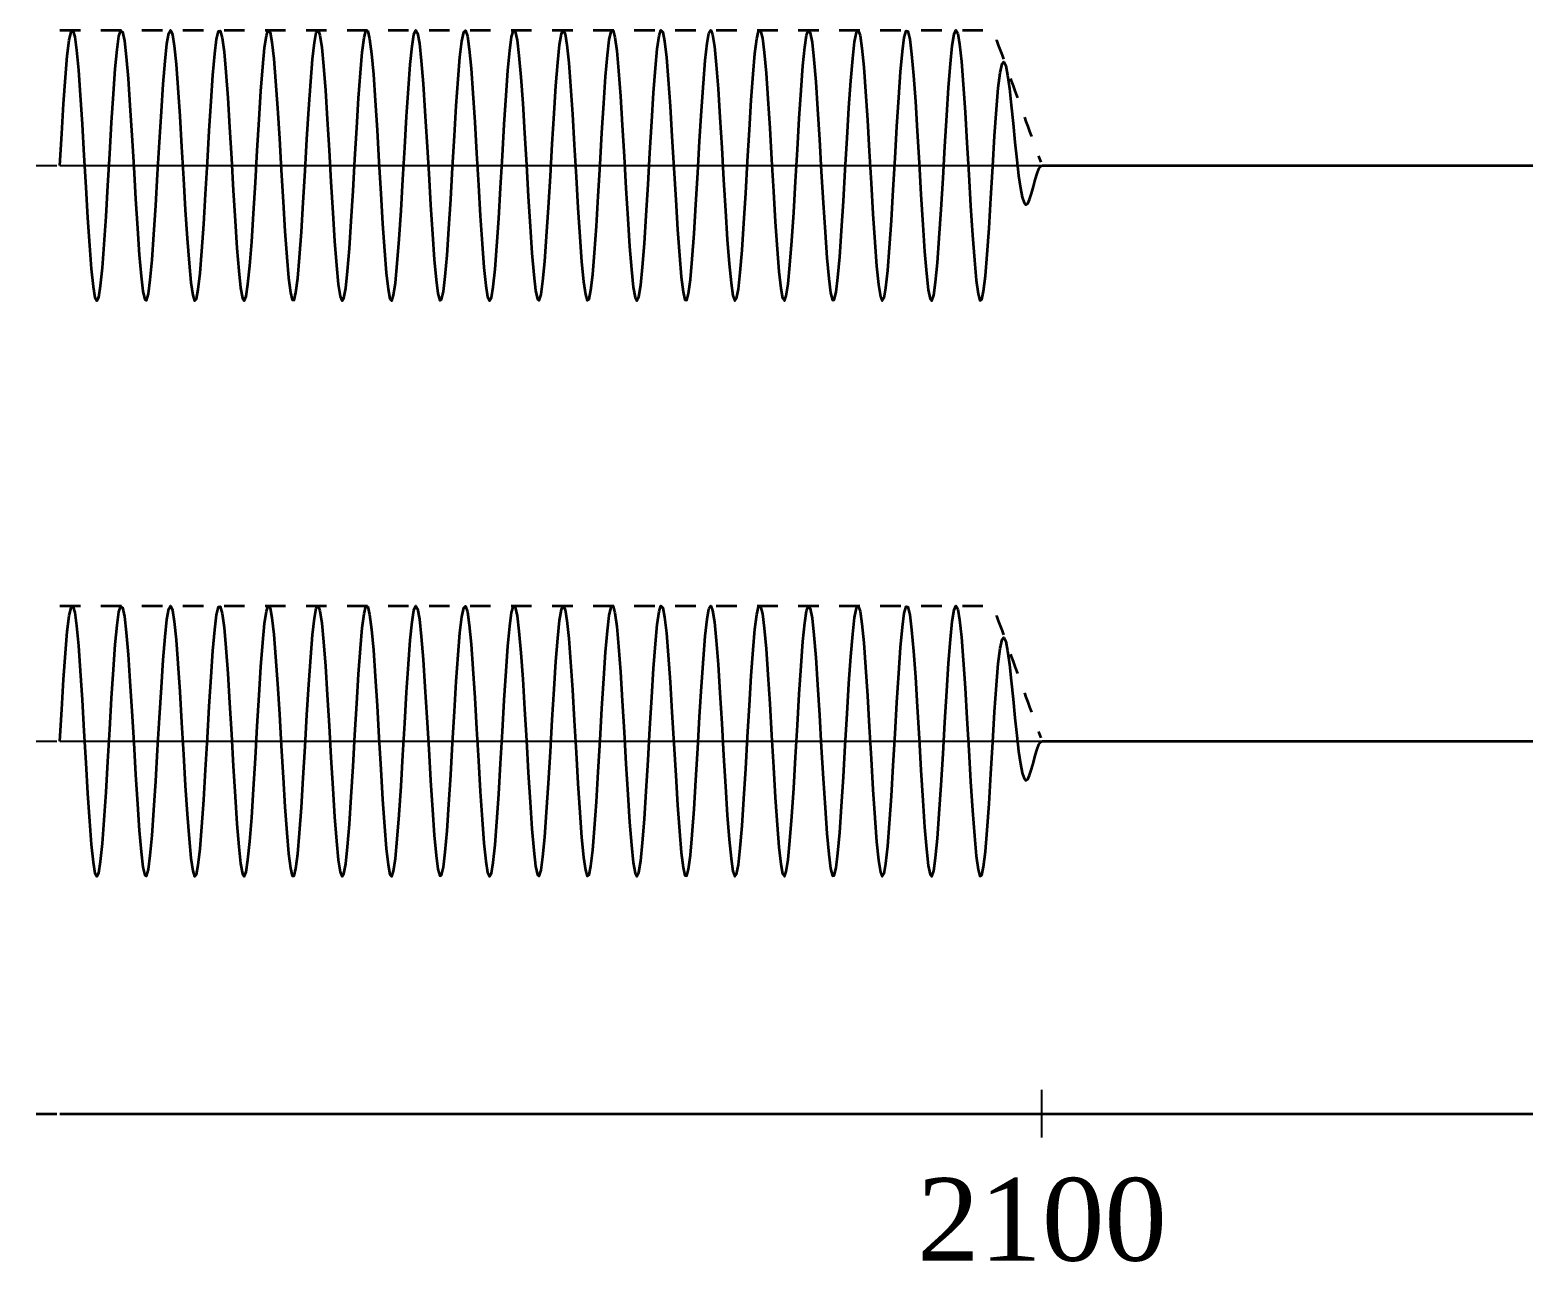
# Model space of a CAD drawing. Header units: metres. Extents: x -19 to 182, y -9 to 258.
# Drawn here: x 130.5 to 181.8, y 3.9 to 45.9 of the extents above; entities that cross this region are included whole.
import ezdxf
from ezdxf.enums import TextEntityAlignment as Align

# ---------------------------------------------------------------- set-up
doc = ezdxf.new("R2010")
doc.units = ezdxf.units.M
doc.linetypes.add('JIS_02_0.7', pattern=[1.4, 0.7, -0.7])
doc.layers.add('BASE', color=8, linetype='Continuous', lineweight=25)
doc.layers.add('WAVE', color=7, linetype='Continuous', lineweight=35)
doc.layers.add('TEXT', color=7, linetype='Continuous')
doc.styles.add('TNR', font='Times New Roman.ttf')

msp = doc.modelspace()

# ---------------------------------------------------------------- linework, layer by layer
at = {"layer": 'BASE', "linetype": 'JIS_02_0.7', "lineweight": 25, "flags": 128}
for points in [[(118.146, 41.318), (131.553, 41.318)], [(118.146, 21.67), (131.553, 21.67)]]:
    msp.add_lwpolyline(points, dxfattribs=at)
at = {"layer": 'BASE', "lineweight": 25, "flags": 128}
for points in [[(131.553, 41.318), (181.828, 41.318)], [(131.553, 21.67), (181.828, 21.67)], [(165.07, 8.148), (165.07, 9.766)]]:
    msp.add_lwpolyline(points, dxfattribs=at)
at = {"layer": 'BASE', "linetype": 'JIS_02_0.7', "lineweight": 35, "flags": 128}
msp.add_lwpolyline([(118.146, 8.957), (131.553, 8.957)], dxfattribs=at)
at = {"layer": 'BASE', "lineweight": 35, "flags": 128}
msp.add_lwpolyline([(131.553, 8.957), (181.828, 8.957)], dxfattribs=at)
at = {"layer": 'WAVE', "linetype": 'JIS_02_0.7', "lineweight": 35, "flags": 128}
for points in [[(131.553, 45.941), (131.616, 45.941), (131.679, 45.941), (131.742, 45.941), (131.805, 45.941), (131.868, 45.941), (131.931, 45.941), (131.994, 45.941), (132.057, 45.941), (132.119, 45.941), (132.182, 45.941), (132.245, 45.941), (132.308, 45.941), (132.371, 45.941), (132.434, 45.941), (132.497, 45.941), (132.56, 45.941), (132.623, 45.941), (132.686, 45.941), (132.749, 45.941), (132.812, 45.941), (132.875, 45.941), (132.937, 45.941), (133, 45.941), (133.063, 45.941), (133.126, 45.941), (133.189, 45.941), (133.252, 45.941), (133.315, 45.941), (133.378, 45.941), (133.441, 45.941), (133.504, 45.941), (133.567, 45.941), (133.63, 45.941), (133.693, 45.941), (133.755, 45.941), (133.818, 45.941), (133.881, 45.941), (133.944, 45.941), (134.007, 45.941), (134.07, 45.941), (134.133, 45.941), (134.196, 45.941), (134.259, 45.941), (134.322, 45.941), (134.385, 45.941), (134.448, 45.941), (134.511, 45.941), (134.573, 45.941), (134.636, 45.941), (134.699, 45.941), (134.762, 45.941), (134.825, 45.941), (134.888, 45.941), (134.951, 45.941), (135.014, 45.941), (135.077, 45.941), (135.14, 45.941), (135.203, 45.941), (135.266, 45.941), (135.329, 45.941), (135.391, 45.941), (135.454, 45.941), (135.517, 45.941), (135.58, 45.941), (135.643, 45.941), (135.706, 45.941), (135.769, 45.941), (135.832, 45.941), (135.895, 45.941), (135.958, 45.941), (136.021, 45.941), (136.084, 45.941), (136.146, 45.941), (136.209, 45.941), (136.272, 45.941), (136.335, 45.941), (136.398, 45.941), (136.461, 45.941), (136.524, 45.941), (136.587, 45.941), (136.65, 45.941), (136.713, 45.941), (136.776, 45.941), (136.839, 45.941), (136.902, 45.941), (136.964, 45.941), (137.027, 45.941), (137.09, 45.941), (137.153, 45.941), (137.216, 45.941), (137.279, 45.941), (137.342, 45.941), (137.405, 45.941), (137.468, 45.941), (137.531, 45.941), (137.594, 45.941), (137.657, 45.941), (137.72, 45.941), (137.782, 45.941), (137.845, 45.941), (137.908, 45.941), (137.971, 45.941), (138.034, 45.941), (138.097, 45.941), (138.16, 45.941), (138.223, 45.941), (138.286, 45.941), (138.349, 45.941), (138.412, 45.941), (138.475, 45.941), (138.538, 45.941), (138.6, 45.941), (138.663, 45.941), (138.726, 45.941), (138.789, 45.941), (138.852, 45.941), (138.915, 45.941), (138.978, 45.941), (139.041, 45.941), (139.104, 45.941), (139.167, 45.941), (139.23, 45.941), (139.293, 45.941), (139.356, 45.941), (139.418, 45.941), (139.481, 45.941), (139.544, 45.941), (139.607, 45.941), (139.67, 45.941), (139.733, 45.941), (139.796, 45.941), (139.859, 45.941), (139.922, 45.941), (139.985, 45.941), (140.048, 45.941), (140.111, 45.941), (140.174, 45.941), (140.236, 45.941), (140.299, 45.941), (140.362, 45.941), (140.425, 45.941), (140.488, 45.941), (140.551, 45.941), (140.614, 45.941), (140.677, 45.941), (140.74, 45.941), (140.803, 45.941), (140.866, 45.941), (140.929, 45.941), (140.992, 45.941), (141.054, 45.941), (141.117, 45.941), (141.18, 45.941), (141.243, 45.941), (141.306, 45.941), (141.369, 45.941), (141.432, 45.941), (141.495, 45.941), (141.558, 45.941), (141.621, 45.941), (141.684, 45.941), (141.747, 45.941), (141.81, 45.941), (141.872, 45.941), (141.935, 45.941), (141.998, 45.941), (142.061, 45.941), (142.124, 45.941), (142.187, 45.941), (142.25, 45.941), (142.313, 45.941), (142.376, 45.941), (142.439, 45.941), (142.502, 45.941), (142.565, 45.941), (142.628, 45.941), (142.69, 45.941), (142.753, 45.941), (142.816, 45.941), (142.879, 45.941), (142.942, 45.941), (143.005, 45.941), (143.068, 45.941), (143.131, 45.941), (143.194, 45.941), (143.257, 45.941), (143.32, 45.941), (143.383, 45.941), (143.446, 45.941), (143.508, 45.941), (143.571, 45.941), (143.634, 45.941), (143.697, 45.941), (143.76, 45.941), (143.823, 45.941), (143.886, 45.941), (143.949, 45.941), (144.012, 45.941), (144.075, 45.941), (144.138, 45.941), (144.201, 45.941), (144.264, 45.941), (144.326, 45.941), (144.389, 45.941), (144.452, 45.941), (144.515, 45.941), (144.578, 45.941), (144.641, 45.941), (144.704, 45.941), (144.767, 45.941), (144.83, 45.941), (144.893, 45.941), (144.956, 45.941), (145.019, 45.941), (145.081, 45.941), (145.144, 45.941), (145.207, 45.941), (145.27, 45.941), (145.333, 45.941), (145.396, 45.941), (145.459, 45.941), (145.522, 45.941), (145.585, 45.941), (145.648, 45.941), (145.711, 45.941), (145.774, 45.941), (145.837, 45.941), (145.899, 45.941), (145.962, 45.941), (146.025, 45.941), (146.088, 45.941), (146.151, 45.941), (146.214, 45.941), (146.277, 45.941), (146.34, 45.941), (146.403, 45.941), (146.466, 45.941), (146.529, 45.941), (146.592, 45.941), (146.655, 45.941), (146.717, 45.941), (146.78, 45.941), (146.843, 45.941), (146.906, 45.941), (146.969, 45.941), (147.032, 45.941), (147.095, 45.941), (147.158, 45.941), (147.221, 45.941), (147.284, 45.941), (147.347, 45.941), (147.41, 45.941), (147.473, 45.941), (147.535, 45.941), (147.598, 45.941), (147.661, 45.941), (147.724, 45.941), (147.787, 45.941), (147.85, 45.941), (147.913, 45.941), (147.976, 45.941), (148.039, 45.941), (148.102, 45.941), (148.165, 45.941), (148.228, 45.941), (148.291, 45.941), (148.353, 45.941), (148.416, 45.941), (148.479, 45.941), (148.542, 45.941), (148.605, 45.941), (148.668, 45.941), (148.731, 45.941), (148.794, 45.941), (148.857, 45.941), (148.92, 45.941), (148.983, 45.941), (149.046, 45.941), (149.109, 45.941), (149.171, 45.941), (149.234, 45.941), (149.297, 45.941), (149.36, 45.941), (149.423, 45.941), (149.486, 45.941), (149.549, 45.941), (149.612, 45.941), (149.675, 45.941), (149.738, 45.941), (149.801, 45.941), (149.864, 45.941), (149.927, 45.941), (149.989, 45.941), (150.052, 45.941), (150.115, 45.941), (150.178, 45.941), (150.241, 45.941), (150.304, 45.941), (150.367, 45.941), (150.43, 45.941), (150.493, 45.941), (150.556, 45.941), (150.619, 45.941), (150.682, 45.941), (150.745, 45.941), (150.807, 45.941), (150.87, 45.941), (150.933, 45.941), (150.996, 45.941), (151.059, 45.941), (151.122, 45.941), (151.185, 45.941), (151.248, 45.941), (151.311, 45.941), (151.374, 45.941), (151.437, 45.941), (151.5, 45.941), (151.563, 45.941), (151.625, 45.941), (151.688, 45.941), (151.751, 45.941), (151.814, 45.941), (151.877, 45.941), (151.94, 45.941), (152.003, 45.941), (152.066, 45.941), (152.129, 45.941), (152.192, 45.941), (152.255, 45.941), (152.318, 45.941), (152.381, 45.941), (152.443, 45.941), (152.506, 45.941), (152.569, 45.941), (152.632, 45.941), (152.695, 45.941), (152.758, 45.941), (152.821, 45.941), (152.884, 45.941), (152.947, 45.941), (153.01, 45.941), (153.073, 45.941), (153.136, 45.941), (153.199, 45.941), (153.261, 45.941), (153.324, 45.941), (153.387, 45.941), (153.45, 45.941), (153.513, 45.941), (153.576, 45.941), (153.639, 45.941), (153.702, 45.941), (153.765, 45.941), (153.828, 45.941), (153.891, 45.941), (153.954, 45.941), (154.016, 45.941), (154.079, 45.941), (154.142, 45.941), (154.205, 45.941), (154.268, 45.941), (154.331, 45.941), (154.394, 45.941), (154.457, 45.941), (154.52, 45.941), (154.583, 45.941), (154.646, 45.941), (154.709, 45.941), (154.772, 45.941), (154.834, 45.941), (154.897, 45.941), (154.96, 45.941), (155.023, 45.941), (155.086, 45.941), (155.149, 45.941), (155.212, 45.941), (155.275, 45.941), (155.338, 45.941), (155.401, 45.941), (155.464, 45.941), (155.527, 45.941), (155.59, 45.941), (155.652, 45.941), (155.715, 45.941), (155.778, 45.941), (155.841, 45.941), (155.904, 45.941), (155.967, 45.941), (156.03, 45.941), (156.093, 45.941), (156.156, 45.941), (156.219, 45.941), (156.282, 45.941), (156.345, 45.941), (156.408, 45.941), (156.47, 45.941), (156.533, 45.941), (156.596, 45.941), (156.659, 45.941), (156.722, 45.941), (156.785, 45.941), (156.848, 45.941), (156.911, 45.941), (156.974, 45.941), (157.037, 45.941), (157.1, 45.941), (157.163, 45.941), (157.226, 45.941), (157.288, 45.941), (157.351, 45.941), (157.414, 45.941), (157.477, 45.941), (157.54, 45.941), (157.603, 45.941), (157.666, 45.941), (157.729, 45.941), (157.792, 45.941), (157.855, 45.941), (157.918, 45.941), (157.981, 45.941), (158.044, 45.941), (158.106, 45.941), (158.169, 45.941), (158.232, 45.941), (158.295, 45.941), (158.358, 45.941), (158.421, 45.941), (158.484, 45.941), (158.547, 45.941), (158.61, 45.941), (158.673, 45.941), (158.736, 45.941), (158.799, 45.941), (158.862, 45.941), (158.924, 45.941), (158.987, 45.941), (159.05, 45.941), (159.113, 45.941), (159.176, 45.941), (159.239, 45.941), (159.302, 45.941), (159.365, 45.941), (159.428, 45.941), (159.491, 45.941), (159.554, 45.941), (159.617, 45.941), (159.68, 45.941), (159.742, 45.941), (159.805, 45.941), (159.868, 45.941), (159.931, 45.941), (159.994, 45.941), (160.057, 45.941), (160.12, 45.941), (160.183, 45.941), (160.246, 45.941), (160.309, 45.941), (160.372, 45.941), (160.435, 45.941), (160.498, 45.941), (160.56, 45.941), (160.623, 45.941), (160.686, 45.941), (160.749, 45.941), (160.812, 45.941), (160.875, 45.941), (160.938, 45.941), (161.001, 45.941), (161.064, 45.941), (161.127, 45.941), (161.19, 45.941), (161.253, 45.941), (161.316, 45.941), (161.378, 45.941), (161.441, 45.941), (161.504, 45.941), (161.567, 45.941), (161.63, 45.941), (161.693, 45.941), (161.756, 45.941), (161.819, 45.941), (161.882, 45.941), (161.945, 45.941), (162.008, 45.941), (162.071, 45.941), (162.133, 45.941), (162.196, 45.941), (162.259, 45.941), (162.322, 45.941), (162.385, 45.941), (162.448, 45.941), (162.511, 45.941), (162.574, 45.941), (162.637, 45.941), (162.7, 45.941), (162.763, 45.941), (162.826, 45.941), (162.889, 45.941), (162.951, 45.941), (163.014, 45.941), (163.077, 45.941), (163.14, 45.941), (163.203, 45.941), (163.266, 45.941), (163.329, 45.941), (163.392, 45.941), (163.455, 45.773), (163.518, 45.599), (163.581, 45.426), (163.644, 45.252), (163.707, 45.079), (163.769, 44.905), (163.832, 44.731), (163.895, 44.558), (163.958, 44.384), (164.021, 44.211), (164.084, 44.037), (164.147, 43.864), (164.21, 43.69), (164.273, 43.516), (164.336, 43.343), (164.399, 43.169), (164.462, 42.996), (164.525, 42.822), (164.587, 42.649), (164.65, 42.475), (164.713, 42.301), (164.776, 42.128), (164.839, 41.954), (164.902, 41.781), (164.965, 41.607), (165.028, 41.433)], [(131.553, 26.293), (131.616, 26.293), (131.679, 26.293), (131.742, 26.293), (131.805, 26.293), (131.868, 26.293), (131.931, 26.293), (131.994, 26.293), (132.057, 26.293), (132.119, 26.293), (132.182, 26.293), (132.245, 26.293), (132.308, 26.293), (132.371, 26.293), (132.434, 26.293), (132.497, 26.293), (132.56, 26.293), (132.623, 26.293), (132.686, 26.293), (132.749, 26.293), (132.812, 26.293), (132.875, 26.293), (132.937, 26.293), (133, 26.293), (133.063, 26.293), (133.126, 26.293), (133.189, 26.293), (133.252, 26.293), (133.315, 26.293), (133.378, 26.293), (133.441, 26.293), (133.504, 26.293), (133.567, 26.293), (133.63, 26.293), (133.693, 26.293), (133.755, 26.293), (133.818, 26.293), (133.881, 26.293), (133.944, 26.293), (134.007, 26.293), (134.07, 26.293), (134.133, 26.293), (134.196, 26.293), (134.259, 26.293), (134.322, 26.293), (134.385, 26.293), (134.448, 26.293), (134.511, 26.293), (134.573, 26.293), (134.636, 26.293), (134.699, 26.293), (134.762, 26.293), (134.825, 26.293), (134.888, 26.293), (134.951, 26.293), (135.014, 26.293), (135.077, 26.293), (135.14, 26.293), (135.203, 26.293), (135.266, 26.293), (135.329, 26.293), (135.391, 26.293), (135.454, 26.293), (135.517, 26.293), (135.58, 26.293), (135.643, 26.293), (135.706, 26.293), (135.769, 26.293), (135.832, 26.293), (135.895, 26.293), (135.958, 26.293), (136.021, 26.293), (136.084, 26.293), (136.146, 26.293), (136.209, 26.293), (136.272, 26.293), (136.335, 26.293), (136.398, 26.293), (136.461, 26.293), (136.524, 26.293), (136.587, 26.293), (136.65, 26.293), (136.713, 26.293), (136.776, 26.293), (136.839, 26.293), (136.902, 26.293), (136.964, 26.293), (137.027, 26.293), (137.09, 26.293), (137.153, 26.293), (137.216, 26.293), (137.279, 26.293), (137.342, 26.293), (137.405, 26.293), (137.468, 26.293), (137.531, 26.293), (137.594, 26.293), (137.657, 26.293), (137.72, 26.293), (137.782, 26.293), (137.845, 26.293), (137.908, 26.293), (137.971, 26.293), (138.034, 26.293), (138.097, 26.293), (138.16, 26.293), (138.223, 26.293), (138.286, 26.293), (138.349, 26.293), (138.412, 26.293), (138.475, 26.293), (138.538, 26.293), (138.6, 26.293), (138.663, 26.293), (138.726, 26.293), (138.789, 26.293), (138.852, 26.293), (138.915, 26.293), (138.978, 26.293), (139.041, 26.293), (139.104, 26.293), (139.167, 26.293), (139.23, 26.293), (139.293, 26.293), (139.356, 26.293), (139.418, 26.293), (139.481, 26.293), (139.544, 26.293), (139.607, 26.293), (139.67, 26.293), (139.733, 26.293), (139.796, 26.293), (139.859, 26.293), (139.922, 26.293), (139.985, 26.293), (140.048, 26.293), (140.111, 26.293), (140.174, 26.293), (140.236, 26.293), (140.299, 26.293), (140.362, 26.293), (140.425, 26.293), (140.488, 26.293), (140.551, 26.293), (140.614, 26.293), (140.677, 26.293), (140.74, 26.293), (140.803, 26.293), (140.866, 26.293), (140.929, 26.293), (140.992, 26.293), (141.054, 26.293), (141.117, 26.293), (141.18, 26.293), (141.243, 26.293), (141.306, 26.293), (141.369, 26.293), (141.432, 26.293), (141.495, 26.293), (141.558, 26.293), (141.621, 26.293), (141.684, 26.293), (141.747, 26.293), (141.81, 26.293), (141.872, 26.293), (141.935, 26.293), (141.998, 26.293), (142.061, 26.293), (142.124, 26.293), (142.187, 26.293), (142.25, 26.293), (142.313, 26.293), (142.376, 26.293), (142.439, 26.293), (142.502, 26.293), (142.565, 26.293), (142.628, 26.293), (142.69, 26.293), (142.753, 26.293), (142.816, 26.293), (142.879, 26.293), (142.942, 26.293), (143.005, 26.293), (143.068, 26.293), (143.131, 26.293), (143.194, 26.293), (143.257, 26.293), (143.32, 26.293), (143.383, 26.293), (143.446, 26.293), (143.508, 26.293), (143.571, 26.293), (143.634, 26.293), (143.697, 26.293), (143.76, 26.293), (143.823, 26.293), (143.886, 26.293), (143.949, 26.293), (144.012, 26.293), (144.075, 26.293), (144.138, 26.293), (144.201, 26.293), (144.264, 26.293), (144.326, 26.293), (144.389, 26.293), (144.452, 26.293), (144.515, 26.293), (144.578, 26.293), (144.641, 26.293), (144.704, 26.293), (144.767, 26.293), (144.83, 26.293), (144.893, 26.293), (144.956, 26.293), (145.019, 26.293), (145.081, 26.293), (145.144, 26.293), (145.207, 26.293), (145.27, 26.293), (145.333, 26.293), (145.396, 26.293), (145.459, 26.293), (145.522, 26.293), (145.585, 26.293), (145.648, 26.293), (145.711, 26.293), (145.774, 26.293), (145.837, 26.293), (145.899, 26.293), (145.962, 26.293), (146.025, 26.293), (146.088, 26.293), (146.151, 26.293), (146.214, 26.293), (146.277, 26.293), (146.34, 26.293), (146.403, 26.293), (146.466, 26.293), (146.529, 26.293), (146.592, 26.293), (146.655, 26.293), (146.717, 26.293), (146.78, 26.293), (146.843, 26.293), (146.906, 26.293), (146.969, 26.293), (147.032, 26.293), (147.095, 26.293), (147.158, 26.293), (147.221, 26.293), (147.284, 26.293), (147.347, 26.293), (147.41, 26.293), (147.473, 26.293), (147.535, 26.293), (147.598, 26.293), (147.661, 26.293), (147.724, 26.293), (147.787, 26.293), (147.85, 26.293), (147.913, 26.293), (147.976, 26.293), (148.039, 26.293), (148.102, 26.293), (148.165, 26.293), (148.228, 26.293), (148.291, 26.293), (148.353, 26.293), (148.416, 26.293), (148.479, 26.293), (148.542, 26.293), (148.605, 26.293), (148.668, 26.293), (148.731, 26.293), (148.794, 26.293), (148.857, 26.293), (148.92, 26.293), (148.983, 26.293), (149.046, 26.293), (149.109, 26.293), (149.171, 26.293), (149.234, 26.293), (149.297, 26.293), (149.36, 26.293), (149.423, 26.293), (149.486, 26.293), (149.549, 26.293), (149.612, 26.293), (149.675, 26.293), (149.738, 26.293), (149.801, 26.293), (149.864, 26.293), (149.927, 26.293), (149.989, 26.293), (150.052, 26.293), (150.115, 26.293), (150.178, 26.293), (150.241, 26.293), (150.304, 26.293), (150.367, 26.293), (150.43, 26.293), (150.493, 26.293), (150.556, 26.293), (150.619, 26.293), (150.682, 26.293), (150.745, 26.293), (150.807, 26.293), (150.87, 26.293), (150.933, 26.293), (150.996, 26.293), (151.059, 26.293), (151.122, 26.293), (151.185, 26.293), (151.248, 26.293), (151.311, 26.293), (151.374, 26.293), (151.437, 26.293), (151.5, 26.293), (151.563, 26.293), (151.625, 26.293), (151.688, 26.293), (151.751, 26.293), (151.814, 26.293), (151.877, 26.293), (151.94, 26.293), (152.003, 26.293), (152.066, 26.293), (152.129, 26.293), (152.192, 26.293), (152.255, 26.293), (152.318, 26.293), (152.381, 26.293), (152.443, 26.293), (152.506, 26.293), (152.569, 26.293), (152.632, 26.293), (152.695, 26.293), (152.758, 26.293), (152.821, 26.293), (152.884, 26.293), (152.947, 26.293), (153.01, 26.293), (153.073, 26.293), (153.136, 26.293), (153.199, 26.293), (153.261, 26.293), (153.324, 26.293), (153.387, 26.293), (153.45, 26.293), (153.513, 26.293), (153.576, 26.293), (153.639, 26.293), (153.702, 26.293), (153.765, 26.293), (153.828, 26.293), (153.891, 26.293), (153.954, 26.293), (154.016, 26.293), (154.079, 26.293), (154.142, 26.293), (154.205, 26.293), (154.268, 26.293), (154.331, 26.293), (154.394, 26.293), (154.457, 26.293), (154.52, 26.293), (154.583, 26.293), (154.646, 26.293), (154.709, 26.293), (154.772, 26.293), (154.834, 26.293), (154.897, 26.293), (154.96, 26.293), (155.023, 26.293), (155.086, 26.293), (155.149, 26.293), (155.212, 26.293), (155.275, 26.293), (155.338, 26.293), (155.401, 26.293), (155.464, 26.293), (155.527, 26.293), (155.59, 26.293), (155.652, 26.293), (155.715, 26.293), (155.778, 26.293), (155.841, 26.293), (155.904, 26.293), (155.967, 26.293), (156.03, 26.293), (156.093, 26.293), (156.156, 26.293), (156.219, 26.293), (156.282, 26.293), (156.345, 26.293), (156.408, 26.293), (156.47, 26.293), (156.533, 26.293), (156.596, 26.293), (156.659, 26.293), (156.722, 26.293), (156.785, 26.293), (156.848, 26.293), (156.911, 26.293), (156.974, 26.293), (157.037, 26.293), (157.1, 26.293), (157.163, 26.293), (157.226, 26.293), (157.288, 26.293), (157.351, 26.293), (157.414, 26.293), (157.477, 26.293), (157.54, 26.293), (157.603, 26.293), (157.666, 26.293), (157.729, 26.293), (157.792, 26.293), (157.855, 26.293), (157.918, 26.293), (157.981, 26.293), (158.044, 26.293), (158.106, 26.293), (158.169, 26.293), (158.232, 26.293), (158.295, 26.293), (158.358, 26.293), (158.421, 26.293), (158.484, 26.293), (158.547, 26.293), (158.61, 26.293), (158.673, 26.293), (158.736, 26.293), (158.799, 26.293), (158.862, 26.293), (158.924, 26.293), (158.987, 26.293), (159.05, 26.293), (159.113, 26.293), (159.176, 26.293), (159.239, 26.293), (159.302, 26.293), (159.365, 26.293), (159.428, 26.293), (159.491, 26.293), (159.554, 26.293), (159.617, 26.293), (159.68, 26.293), (159.742, 26.293), (159.805, 26.293), (159.868, 26.293), (159.931, 26.293), (159.994, 26.293), (160.057, 26.293), (160.12, 26.293), (160.183, 26.293), (160.246, 26.293), (160.309, 26.293), (160.372, 26.293), (160.435, 26.293), (160.498, 26.293), (160.56, 26.293), (160.623, 26.293), (160.686, 26.293), (160.749, 26.293), (160.812, 26.293), (160.875, 26.293), (160.938, 26.293), (161.001, 26.293), (161.064, 26.293), (161.127, 26.293), (161.19, 26.293), (161.253, 26.293), (161.316, 26.293), (161.378, 26.293), (161.441, 26.293), (161.504, 26.293), (161.567, 26.293), (161.63, 26.293), (161.693, 26.293), (161.756, 26.293), (161.819, 26.293), (161.882, 26.293), (161.945, 26.293), (162.008, 26.293), (162.071, 26.293), (162.133, 26.293), (162.196, 26.293), (162.259, 26.293), (162.322, 26.293), (162.385, 26.293), (162.448, 26.293), (162.511, 26.293), (162.574, 26.293), (162.637, 26.293), (162.7, 26.293), (162.763, 26.293), (162.826, 26.293), (162.889, 26.293), (162.951, 26.293), (163.014, 26.293), (163.077, 26.293), (163.14, 26.293), (163.203, 26.293), (163.266, 26.293), (163.329, 26.293), (163.392, 26.293), (163.455, 26.125), (163.518, 25.952), (163.581, 25.778), (163.644, 25.605), (163.707, 25.431), (163.769, 25.257), (163.832, 25.084), (163.895, 24.91), (163.958, 24.737), (164.021, 24.563), (164.084, 24.39), (164.147, 24.216), (164.21, 24.042), (164.273, 23.869), (164.336, 23.695), (164.399, 23.522), (164.462, 23.348), (164.525, 23.175), (164.587, 23.001), (164.65, 22.827), (164.713, 22.654), (164.776, 22.48), (164.839, 22.307), (164.902, 22.133), (164.965, 21.959), (165.028, 21.786)]]:
    msp.add_lwpolyline(points, dxfattribs=at)
at = {"layer": 'WAVE', "lineweight": 35, "flags": 128}
for points in [[(131.553, 41.318), (131.616, 42.398), (131.679, 43.419), (131.742, 44.323), (131.805, 45.061), (131.868, 45.591), (131.931, 45.885), (131.994, 45.926), (132.057, 45.711), (132.119, 45.253), (132.182, 44.577), (132.245, 43.72), (132.308, 42.731), (132.371, 41.663), (132.434, 40.576), (132.497, 39.53), (132.56, 38.583), (132.623, 37.787), (132.686, 37.188), (132.749, 36.817), (132.812, 36.695), (132.875, 36.829), (132.937, 37.212), (133, 37.823), (133.063, 38.627), (133.126, 39.58), (133.189, 40.63), (133.252, 41.717), (133.315, 42.783), (133.378, 43.767), (133.441, 44.615), (133.504, 45.281), (133.567, 45.728), (133.63, 45.93), (133.693, 45.876), (133.755, 45.57), (133.818, 45.029), (133.881, 44.282), (133.944, 43.37), (134.007, 42.345), (134.07, 41.263), (134.133, 40.184), (134.196, 39.168), (134.259, 38.271), (134.322, 37.543), (134.385, 37.024), (134.448, 36.742), (134.511, 36.715), (134.573, 36.942), (134.636, 37.411), (134.699, 38.097), (134.762, 38.962), (134.825, 39.957), (134.888, 41.027), (134.951, 42.114), (135.014, 43.156), (135.077, 44.096), (135.14, 44.883), (135.203, 45.472), (135.266, 45.831), (135.329, 45.94), (135.391, 45.793), (135.454, 45.398), (135.517, 44.777), (135.58, 43.964), (135.643, 43.005), (135.706, 41.952), (135.769, 40.864), (135.832, 39.801), (135.895, 38.823), (135.958, 37.982), (136.021, 37.326), (136.084, 36.892), (136.146, 36.702), (136.209, 36.769), (136.272, 37.087), (136.335, 37.64), (136.398, 38.396), (136.461, 39.314), (136.524, 40.344), (136.587, 41.427), (136.65, 42.504), (136.713, 43.516), (136.776, 44.405), (136.839, 45.124), (136.902, 45.632), (136.964, 45.901), (137.027, 45.916), (137.09, 45.676), (137.153, 45.195), (137.216, 44.499), (137.279, 43.627), (137.342, 42.627), (137.405, 41.554), (137.468, 40.468), (137.531, 39.43), (137.594, 38.496), (137.657, 37.718), (137.72, 37.14), (137.782, 36.793), (137.845, 36.697), (137.908, 36.857), (137.971, 37.264), (138.034, 37.895), (138.097, 38.716), (138.16, 39.682), (138.223, 40.738), (138.286, 41.826), (138.349, 42.886), (138.412, 43.859), (138.475, 44.691), (138.538, 45.336), (138.6, 45.759), (138.663, 45.936), (138.726, 45.857), (138.789, 45.526), (138.852, 44.963), (138.915, 44.197), (138.978, 43.272), (139.041, 42.239), (139.104, 41.154), (139.167, 40.079), (139.23, 39.072), (139.293, 38.19), (139.356, 37.481), (139.418, 36.984), (139.481, 36.728), (139.544, 36.726), (139.607, 36.978), (139.67, 37.471), (139.733, 38.177), (139.796, 39.056), (139.859, 40.061), (139.922, 41.136), (139.985, 42.221), (140.048, 43.255), (140.111, 44.183), (140.174, 44.951), (140.236, 45.519), (140.299, 45.853), (140.362, 45.937), (140.425, 45.764), (140.488, 45.345), (140.551, 44.703), (140.614, 43.874), (140.677, 42.903), (140.74, 41.844), (140.803, 40.756), (140.866, 39.699), (140.929, 38.731), (140.992, 37.907), (141.054, 37.272), (141.117, 36.861), (141.18, 36.697), (141.243, 36.789), (141.306, 37.132), (141.369, 37.707), (141.432, 38.481), (141.495, 39.413), (141.558, 40.45), (141.621, 41.536), (141.684, 42.609), (141.747, 43.611), (141.81, 44.486), (141.872, 45.185), (141.935, 45.67), (141.998, 45.914), (142.061, 45.903), (142.124, 45.638), (142.187, 45.134), (142.25, 44.419), (142.313, 43.532), (142.376, 42.522), (142.439, 41.445), (142.502, 40.361), (142.565, 39.331), (142.628, 38.41), (142.69, 37.651), (142.753, 37.094), (142.816, 36.772), (142.879, 36.701), (142.942, 36.887), (143.005, 37.317), (143.068, 37.969), (143.131, 38.807), (143.194, 39.784), (143.257, 40.846), (143.32, 41.934), (143.383, 42.988), (143.446, 43.949), (143.508, 44.765), (143.571, 45.389), (143.634, 45.788), (143.697, 45.94), (143.76, 45.835), (143.823, 45.48), (143.886, 44.895), (143.949, 44.111), (144.012, 43.173), (144.075, 42.131), (144.138, 41.045), (144.201, 39.974), (144.264, 38.977), (144.326, 38.11), (144.389, 37.421), (144.452, 36.948), (144.515, 36.716), (144.578, 36.74), (144.641, 37.017), (144.704, 37.532), (144.767, 38.257), (144.83, 39.152), (144.893, 40.167), (144.956, 41.245), (145.019, 42.327), (145.081, 43.354), (145.144, 44.268), (145.207, 45.018), (145.27, 45.563), (145.333, 45.873), (145.396, 45.931), (145.459, 45.733), (145.522, 45.291), (145.585, 44.628), (145.648, 43.782), (145.711, 42.8), (145.774, 41.735), (145.837, 40.648), (145.899, 39.597), (145.962, 38.642), (146.025, 37.835), (146.088, 37.221), (146.151, 36.834), (146.214, 36.695), (146.277, 36.812), (146.34, 37.179), (146.403, 37.776), (146.466, 38.568), (146.529, 39.513), (146.592, 40.558), (146.655, 41.645), (146.717, 42.713), (146.78, 43.705), (146.843, 44.564), (146.906, 45.244), (146.969, 45.705), (147.032, 45.924), (147.095, 45.888), (147.158, 45.598), (147.221, 45.072), (147.284, 44.337), (147.347, 43.435), (147.41, 42.416), (147.473, 41.336), (147.535, 40.255), (147.598, 39.233), (147.661, 38.326), (147.724, 37.585), (147.787, 37.051), (147.85, 36.753), (147.913, 36.708), (147.976, 36.919), (148.039, 37.373), (148.102, 38.046), (148.165, 38.9), (148.228, 39.887), (148.291, 40.955), (148.353, 42.042), (148.416, 43.089), (148.479, 44.038), (148.542, 44.836), (148.605, 45.44), (148.668, 45.815), (148.731, 45.941), (148.794, 45.811), (148.857, 45.431), (148.92, 44.825), (148.983, 44.023), (149.046, 43.072), (149.109, 42.024), (149.171, 40.936), (149.234, 39.87), (149.297, 38.884), (149.36, 38.033), (149.423, 37.364), (149.486, 36.913), (149.549, 36.707), (149.612, 36.756), (149.675, 37.058), (149.738, 37.596), (149.801, 38.34), (149.864, 39.249), (149.927, 40.273), (149.989, 41.354), (150.052, 42.434), (150.115, 43.451), (150.178, 44.351), (150.241, 45.082), (150.304, 45.605), (150.367, 45.891), (150.43, 45.923), (150.493, 45.7), (150.556, 45.234), (150.619, 44.551), (150.682, 43.689), (150.745, 42.696), (150.807, 41.627), (150.87, 40.54), (150.933, 39.496), (150.996, 38.554), (151.059, 37.764), (151.122, 37.171), (151.185, 36.808), (151.248, 36.695), (151.311, 36.838), (151.374, 37.229), (151.437, 37.847), (151.5, 38.657), (151.563, 39.614), (151.625, 40.666), (151.688, 41.753), (151.751, 42.817), (151.814, 43.798), (151.877, 44.641), (151.94, 45.3), (152.003, 45.739), (152.066, 45.932), (152.129, 45.87), (152.192, 45.556), (152.255, 45.007), (152.318, 44.254), (152.381, 43.338), (152.443, 42.31), (152.506, 41.227), (152.569, 40.149), (152.632, 39.136), (152.695, 38.244), (152.758, 37.522), (152.821, 37.01), (152.884, 36.737), (152.947, 36.718), (153.01, 36.954), (153.073, 37.431), (153.136, 38.124), (153.199, 38.993), (153.261, 39.992), (153.324, 41.063), (153.387, 42.149), (153.45, 43.189), (153.513, 44.125), (153.576, 44.906), (153.639, 45.488), (153.702, 45.839), (153.765, 45.939), (153.828, 45.784), (153.891, 45.381), (153.954, 44.752), (154.016, 43.934), (154.079, 42.971), (154.142, 41.916), (154.205, 40.828), (154.268, 39.767), (154.331, 38.792), (154.394, 37.957), (154.457, 37.308), (154.52, 36.881), (154.583, 36.7), (154.646, 36.775), (154.709, 37.102), (154.772, 37.662), (154.834, 38.424), (154.897, 39.347), (154.96, 40.379), (155.023, 41.463), (155.086, 42.539), (155.149, 43.547), (155.212, 44.432), (155.275, 45.144), (155.338, 45.645), (155.401, 45.905), (155.464, 45.912), (155.527, 45.664), (155.59, 45.175), (155.652, 44.472), (155.715, 43.595), (155.778, 42.592), (155.841, 41.518), (155.904, 40.433), (155.967, 39.397), (156.03, 38.467), (156.093, 37.695), (156.156, 37.124), (156.219, 36.786), (156.282, 36.698), (156.345, 36.866), (156.408, 37.281), (156.47, 37.92), (156.533, 38.747), (156.596, 39.716), (156.659, 40.774), (156.722, 41.862), (156.785, 42.92), (156.848, 43.889), (156.911, 44.716), (156.974, 45.354), (157.037, 45.769), (157.1, 45.938), (157.163, 45.85), (157.226, 45.511), (157.288, 44.94), (157.351, 44.169), (157.414, 43.239), (157.477, 42.203), (157.54, 41.118), (157.603, 40.044), (157.666, 39.04), (157.729, 38.163), (157.792, 37.461), (157.855, 36.972), (157.918, 36.724), (157.981, 36.73), (158.044, 36.991), (158.106, 37.491), (158.169, 38.203), (158.232, 39.088), (158.295, 40.096), (158.358, 41.172), (158.421, 42.256), (158.484, 43.288), (158.547, 44.211), (158.61, 44.974), (158.673, 45.534), (158.736, 45.86), (158.799, 45.935), (158.862, 45.754), (158.924, 45.327), (158.987, 44.679), (159.05, 43.843), (159.113, 42.869), (159.176, 41.808), (159.239, 40.72), (159.302, 39.665), (159.365, 38.701), (159.428, 37.883), (159.491, 37.255), (159.554, 36.852), (159.617, 36.696), (159.68, 36.797), (159.742, 37.148), (159.805, 37.729), (159.868, 38.51), (159.931, 39.446), (159.994, 40.486), (160.057, 41.572), (160.12, 42.644), (160.183, 43.642), (160.246, 44.512), (160.309, 45.205), (160.372, 45.682), (160.435, 45.918), (160.498, 45.898), (160.56, 45.625), (160.623, 45.114), (160.686, 44.392), (160.749, 43.5), (160.812, 42.486), (160.875, 41.409), (160.938, 40.326), (161.001, 39.298), (161.064, 38.382), (161.127, 37.629), (161.19, 37.08), (161.253, 36.765), (161.316, 36.703), (161.378, 36.897), (161.441, 37.336), (161.504, 37.995), (161.567, 38.838), (161.63, 39.819), (161.693, 40.882), (161.756, 41.97), (161.819, 43.022), (161.882, 43.979), (161.945, 44.789), (162.008, 45.406), (162.071, 45.797), (162.133, 45.94), (162.196, 45.827), (162.259, 45.464), (162.322, 44.871), (162.385, 44.082), (162.448, 43.139), (162.511, 42.096), (162.574, 41.009), (162.637, 39.939), (162.7, 38.946), (162.763, 38.084), (162.826, 37.402), (162.889, 36.936), (162.951, 36.713), (163.014, 36.745), (163.077, 37.03), (163.14, 37.553), (163.203, 38.285), (163.266, 39.184), (163.329, 40.202), (163.392, 41.281), (163.455, 42.325), (163.518, 43.234), (163.581, 43.964), (163.644, 44.485), (163.707, 44.783), (163.769, 44.857), (163.832, 44.722), (163.895, 44.405), (163.958, 43.941), (164.021, 43.373), (164.084, 42.749), (164.147, 42.115), (164.21, 41.513), (164.273, 40.982), (164.336, 40.549), (164.399, 40.234), (164.462, 40.045), (164.525, 39.979), (164.587, 40.024), (164.65, 40.161), (164.713, 40.361), (164.776, 40.596), (164.839, 40.833), (164.902, 41.045), (164.965, 41.207), (165.028, 41.3), (165.091, 41.318), (165.154, 41.318), (165.217, 41.318), (165.28, 41.318), (165.343, 41.318), (165.405, 41.318), (165.468, 41.318), (165.531, 41.318), (165.594, 41.318), (165.657, 41.318), (165.72, 41.318), (165.783, 41.318), (165.846, 41.318), (165.909, 41.318), (165.972, 41.318), (166.035, 41.318), (166.098, 41.318), (166.161, 41.318), (166.223, 41.318), (166.286, 41.318), (166.349, 41.318), (166.412, 41.318), (166.475, 41.318), (166.538, 41.318), (166.601, 41.318), (166.664, 41.318), (166.727, 41.318), (166.79, 41.318), (166.853, 41.318), (166.916, 41.318), (166.979, 41.318), (167.041, 41.318), (167.104, 41.318), (167.167, 41.318), (167.23, 41.318), (167.293, 41.318), (167.356, 41.318), (167.419, 41.318), (167.482, 41.318), (167.545, 41.318), (167.608, 41.318), (167.671, 41.318), (167.734, 41.318), (167.797, 41.318), (167.859, 41.318), (167.922, 41.318), (167.985, 41.318), (168.048, 41.318), (168.111, 41.318), (168.174, 41.318), (168.237, 41.318), (168.3, 41.318), (168.363, 41.318), (168.426, 41.318), (168.489, 41.318), (168.552, 41.318), (168.615, 41.318), (168.677, 41.318), (168.74, 41.318), (168.803, 41.318), (168.866, 41.318), (168.929, 41.318), (168.992, 41.318), (169.055, 41.318), (169.118, 41.318), (169.181, 41.318), (169.244, 41.318), (169.307, 41.318), (169.37, 41.318), (169.433, 41.318), (169.495, 41.318), (169.558, 41.318), (169.621, 41.318), (169.684, 41.318), (169.747, 41.318), (169.81, 41.318), (169.873, 41.318), (169.936, 41.318), (169.999, 41.318), (170.062, 41.318), (170.125, 41.318), (170.188, 41.318), (170.251, 41.318), (170.313, 41.318), (170.376, 41.318), (170.439, 41.318), (170.502, 41.318), (170.565, 41.318), (170.628, 41.318), (170.691, 41.318), (170.754, 41.318), (170.817, 41.318), (170.88, 41.318), (170.943, 41.318), (171.006, 41.318), (171.068, 41.318), (171.131, 41.318), (171.194, 41.318), (171.257, 41.318), (171.32, 41.318), (171.383, 41.318), (171.446, 41.318), (171.509, 41.318), (171.572, 41.318), (171.635, 41.318), (171.698, 41.318), (171.761, 41.318), (171.824, 41.318), (171.886, 41.318), (171.949, 41.318), (172.012, 41.318), (172.075, 41.318), (172.138, 41.318), (172.201, 41.318), (172.264, 41.318), (172.327, 41.318), (172.39, 41.318), (172.453, 41.318), (172.516, 41.318), (172.579, 41.318), (172.642, 41.318), (172.704, 41.318), (172.767, 41.318), (172.83, 41.318), (172.893, 41.318), (172.956, 41.318), (173.019, 41.318), (173.082, 41.318), (173.145, 41.318), (173.208, 41.318), (173.271, 41.318), (173.334, 41.318), (173.397, 41.318), (173.46, 41.318), (173.522, 41.318), (173.585, 41.318), (173.648, 41.318), (173.711, 41.318), (173.774, 41.318), (173.837, 41.318), (173.9, 41.318), (173.963, 41.318), (174.026, 41.318), (174.089, 41.318), (174.152, 41.318), (174.215, 41.318), (174.278, 41.318), (174.34, 41.318), (174.403, 41.318), (174.466, 41.318), (174.529, 41.318), (174.592, 41.318), (174.655, 41.318), (174.718, 41.318), (174.781, 41.318), (174.844, 41.318), (174.907, 41.318), (174.97, 41.318), (175.033, 41.318), (175.096, 41.318), (175.158, 41.318), (175.221, 41.318), (175.284, 41.318), (175.347, 41.318), (175.41, 41.318), (175.473, 41.318), (175.536, 41.318), (175.599, 41.318), (175.662, 41.318), (175.725, 41.318), (175.788, 41.318), (175.851, 41.318), (175.914, 41.318), (175.976, 41.318), (176.039, 41.318), (176.102, 41.318), (176.165, 41.318), (176.228, 41.318), (176.291, 41.318), (176.354, 41.318), (176.417, 41.318), (176.48, 41.318), (176.543, 41.318), (176.606, 41.318), (176.669, 41.318), (176.732, 41.318), (176.794, 41.318), (176.857, 41.318), (176.92, 41.318), (176.983, 41.318), (177.046, 41.318), (177.109, 41.318), (177.172, 41.318), (177.235, 41.318), (177.298, 41.318), (177.361, 41.318), (177.424, 41.318), (177.487, 41.318), (177.55, 41.318), (177.612, 41.318), (177.675, 41.318), (177.738, 41.318), (177.801, 41.318), (177.864, 41.318), (177.927, 41.318), (177.99, 41.318), (178.053, 41.318), (178.116, 41.318), (178.179, 41.318), (178.242, 41.318), (178.305, 41.318), (178.368, 41.318), (178.43, 41.318), (178.493, 41.318), (178.556, 41.318), (178.619, 41.318), (178.682, 41.318), (178.745, 41.318), (178.808, 41.318), (178.871, 41.318), (178.934, 41.318), (178.997, 41.318), (179.06, 41.318), (179.123, 41.318), (179.186, 41.318), (179.248, 41.318), (179.311, 41.318), (179.374, 41.318), (179.437, 41.318), (179.5, 41.318), (179.563, 41.318), (179.626, 41.318), (179.689, 41.318), (179.752, 41.318), (179.815, 41.318), (179.878, 41.318), (179.941, 41.318), (180.003, 41.318), (180.066, 41.318), (180.129, 41.318), (180.192, 41.318), (180.255, 41.318), (180.318, 41.318), (180.381, 41.318), (180.444, 41.318), (180.507, 41.318), (180.57, 41.318), (180.633, 41.318), (180.696, 41.318), (180.759, 41.318), (180.821, 41.318), (180.884, 41.318), (180.947, 41.318), (181.01, 41.318), (181.073, 41.318), (181.136, 41.318), (181.199, 41.318), (181.262, 41.318), (181.325, 41.318), (181.388, 41.318), (181.451, 41.318), (181.514, 41.318), (181.577, 41.318), (181.639, 41.318), (181.702, 41.318), (181.765, 41.318), (181.828, 41.318)], [(131.553, 21.67), (131.616, 22.751), (131.679, 23.771), (131.742, 24.676), (131.805, 25.413), (131.868, 25.944), (131.931, 26.237), (131.994, 26.278), (132.057, 26.063), (132.119, 25.605), (132.182, 24.929), (132.245, 24.073), (132.308, 23.083), (132.371, 22.015), (132.434, 20.928), (132.497, 19.882), (132.56, 18.935), (132.623, 18.14), (132.686, 17.54), (132.749, 17.169), (132.812, 17.047), (132.875, 17.182), (132.937, 17.565), (133, 18.175), (133.063, 18.979), (133.126, 19.933), (133.189, 20.982), (133.252, 22.07), (133.315, 23.135), (133.378, 24.119), (133.441, 24.968), (133.504, 25.634), (133.567, 26.08), (133.63, 26.282), (133.693, 26.229), (133.755, 25.923), (133.818, 25.381), (133.881, 24.634), (133.944, 23.723), (134.007, 22.698), (134.07, 21.616), (134.133, 20.537), (134.196, 19.521), (134.259, 18.623), (134.322, 17.895), (134.385, 17.376), (134.448, 17.095), (134.511, 17.067), (134.573, 17.294), (134.636, 17.764), (134.699, 18.45), (134.762, 19.314), (134.825, 20.309), (134.888, 21.38), (134.951, 22.466), (135.014, 23.508), (135.077, 24.449), (135.14, 25.235), (135.203, 25.825), (135.266, 26.183), (135.329, 26.292), (135.391, 26.145), (135.454, 25.75), (135.517, 25.129), (135.58, 24.316), (135.643, 23.357), (135.706, 22.304), (135.769, 21.216), (135.832, 20.154), (135.895, 19.175), (135.958, 18.334), (136.021, 17.679), (136.084, 17.244), (136.146, 17.055), (136.209, 17.121), (136.272, 17.439), (136.335, 17.992), (136.398, 18.748), (136.461, 19.667), (136.524, 20.696), (136.587, 21.779), (136.65, 22.856), (136.713, 23.868), (136.776, 24.758), (136.839, 25.476), (136.902, 25.984), (136.964, 26.253), (137.027, 26.268), (137.09, 26.028), (137.153, 25.547), (137.216, 24.851), (137.279, 23.979), (137.342, 22.979), (137.405, 21.906), (137.468, 20.821), (137.531, 19.782), (137.594, 18.848), (137.657, 18.07), (137.72, 17.492), (137.782, 17.145), (137.845, 17.049), (137.908, 17.209), (137.971, 17.616), (138.034, 18.248), (138.097, 19.069), (138.16, 20.034), (138.223, 21.09), (138.286, 22.178), (138.349, 23.238), (138.412, 24.211), (138.475, 25.043), (138.538, 25.689), (138.6, 26.112), (138.663, 26.288), (138.726, 26.209), (138.789, 25.879), (138.852, 25.315), (138.915, 24.549), (138.978, 23.624), (139.041, 22.591), (139.104, 21.507), (139.167, 20.431), (139.23, 19.425), (139.293, 18.542), (139.356, 17.833), (139.418, 17.337), (139.481, 17.08), (139.544, 17.078), (139.607, 17.33), (139.67, 17.823), (139.733, 18.529), (139.796, 19.409), (139.859, 20.414), (139.922, 21.488), (139.985, 22.573), (140.048, 23.608), (140.111, 24.535), (140.174, 25.304), (140.236, 25.871), (140.299, 26.206), (140.362, 26.289), (140.425, 26.117), (140.488, 25.698), (140.551, 25.056), (140.614, 24.226), (140.677, 23.255), (140.74, 22.196), (140.803, 21.108), (140.866, 20.051), (140.929, 19.084), (140.992, 18.26), (141.054, 17.625), (141.117, 17.214), (141.18, 17.05), (141.243, 17.142), (141.306, 17.484), (141.369, 18.059), (141.432, 18.834), (141.495, 19.766), (141.558, 20.803), (141.621, 21.888), (141.684, 22.961), (141.747, 23.963), (141.81, 24.838), (141.872, 25.537), (141.935, 26.022), (141.998, 26.266), (142.061, 26.255), (142.124, 25.991), (142.187, 25.487), (142.25, 24.771), (142.313, 23.884), (142.376, 22.874), (142.439, 21.797), (142.502, 20.714), (142.565, 19.683), (142.628, 18.762), (142.69, 18.003), (142.753, 17.447), (142.816, 17.124), (142.879, 17.054), (142.942, 17.239), (143.005, 17.67), (143.068, 18.322), (143.131, 19.16), (143.194, 20.137), (143.257, 21.198), (143.32, 22.286), (143.383, 23.34), (143.446, 24.301), (143.508, 25.117), (143.571, 25.742), (143.634, 26.141), (143.697, 26.292), (143.76, 26.187), (143.823, 25.832), (143.886, 25.247), (143.949, 24.463), (144.012, 23.525), (144.075, 22.484), (144.138, 21.398), (144.201, 20.327), (144.264, 19.33), (144.326, 18.463), (144.389, 17.773), (144.452, 17.3), (144.515, 17.069), (144.578, 17.092), (144.641, 17.369), (144.704, 17.885), (144.767, 18.61), (144.83, 19.504), (144.893, 20.519), (144.956, 21.597), (145.019, 22.68), (145.081, 23.706), (145.144, 24.62), (145.207, 25.37), (145.27, 25.916), (145.333, 26.226), (145.396, 26.283), (145.459, 26.086), (145.522, 25.643), (145.585, 24.981), (145.648, 24.135), (145.711, 23.152), (145.774, 22.088), (145.837, 21), (145.899, 19.949), (145.962, 18.994), (146.025, 18.187), (146.088, 17.573), (146.151, 17.186), (146.214, 17.047), (146.277, 17.165), (146.34, 17.532), (146.403, 18.128), (146.466, 18.921), (146.529, 19.865), (146.592, 20.91), (146.655, 21.997), (146.717, 23.066), (146.78, 24.057), (146.843, 24.917), (146.906, 25.596), (146.969, 26.058), (147.032, 26.277), (147.095, 26.24), (147.158, 25.951), (147.221, 25.424), (147.284, 24.689), (147.347, 23.788), (147.41, 22.768), (147.473, 21.688), (147.535, 20.607), (147.598, 19.585), (147.661, 18.679), (147.724, 17.938), (147.787, 17.403), (147.85, 17.106), (147.913, 17.061), (147.976, 17.271), (148.039, 17.725), (148.102, 18.398), (148.165, 19.252), (148.228, 20.24), (148.291, 21.307), (148.353, 22.394), (148.416, 23.441), (148.479, 24.39), (148.542, 25.189), (148.605, 25.792), (148.668, 26.167), (148.731, 26.293), (148.794, 26.163), (148.857, 25.784), (148.92, 25.177), (148.983, 24.376), (149.046, 23.425), (149.109, 22.376), (149.171, 21.289), (149.234, 20.223), (149.297, 19.236), (149.36, 18.385), (149.423, 17.716), (149.486, 17.266), (149.549, 17.059), (149.612, 17.109), (149.675, 17.41), (149.738, 17.948), (149.801, 18.692), (149.864, 19.601), (149.927, 20.625), (149.989, 21.707), (150.052, 22.786), (150.115, 23.804), (150.178, 24.703), (150.241, 25.435), (150.304, 25.958), (150.367, 26.243), (150.43, 26.275), (150.493, 26.052), (150.556, 25.586), (150.619, 24.904), (150.682, 24.042), (150.745, 23.049), (150.807, 21.979), (150.87, 20.892), (150.933, 19.849), (150.996, 18.906), (151.059, 18.116), (151.122, 17.524), (151.185, 17.161), (151.248, 17.048), (151.311, 17.191), (151.374, 17.582), (151.437, 18.199), (151.5, 19.009), (151.563, 19.966), (151.625, 21.018), (151.688, 22.106), (151.751, 23.169), (151.814, 24.15), (151.877, 24.993), (151.94, 25.652), (152.003, 26.091), (152.066, 26.285), (152.129, 26.223), (152.192, 25.908), (152.255, 25.359), (152.318, 24.606), (152.381, 23.69), (152.443, 22.662), (152.506, 21.579), (152.569, 20.501), (152.632, 19.488), (152.695, 18.596), (152.758, 17.874), (152.821, 17.363), (152.884, 17.09), (152.947, 17.07), (153.01, 17.306), (153.073, 17.783), (153.136, 18.476), (153.199, 19.346), (153.261, 20.344), (153.324, 21.416), (153.387, 22.502), (153.45, 23.542), (153.513, 24.478), (153.576, 25.258), (153.639, 25.84), (153.702, 26.191), (153.765, 26.292), (153.828, 26.136), (153.891, 25.733), (153.954, 25.105), (154.016, 24.287), (154.079, 23.323), (154.142, 22.268), (154.205, 21.18), (154.268, 20.119), (154.331, 19.144), (154.394, 18.309), (154.457, 17.661), (154.52, 17.234), (154.583, 17.053), (154.646, 17.128), (154.709, 17.454), (154.772, 18.014), (154.834, 18.777), (154.897, 19.699), (154.96, 20.732), (155.023, 21.816), (155.086, 22.892), (155.149, 23.9), (155.212, 24.785), (155.275, 25.497), (155.338, 25.997), (155.401, 26.258), (155.464, 26.264), (155.527, 26.016), (155.59, 25.527), (155.652, 24.825), (155.715, 23.947), (155.778, 22.944), (155.841, 21.87), (155.904, 20.785), (155.967, 19.749), (156.03, 18.819), (156.093, 18.048), (156.156, 17.477), (156.219, 17.138), (156.282, 17.05), (156.345, 17.219), (156.408, 17.634), (156.47, 18.272), (156.533, 19.099), (156.596, 20.068), (156.659, 21.126), (156.722, 22.214), (156.785, 23.272), (156.848, 24.241), (156.911, 25.068), (156.974, 25.707), (157.037, 26.122), (157.1, 26.29), (157.163, 26.202), (157.226, 25.864), (157.288, 25.293), (157.351, 24.521), (157.414, 23.591), (157.477, 22.555), (157.54, 21.47), (157.603, 20.396), (157.666, 19.393), (157.729, 18.516), (157.792, 17.813), (157.855, 17.324), (157.918, 17.076), (157.981, 17.083), (158.044, 17.343), (158.106, 17.843), (158.169, 18.556), (158.232, 19.44), (158.295, 20.449), (158.358, 21.525), (158.421, 22.609), (158.484, 23.641), (158.547, 24.564), (158.61, 25.326), (158.673, 25.886), (158.736, 26.213), (158.799, 26.288), (158.862, 26.107), (158.924, 25.68), (158.987, 25.031), (159.05, 24.196), (159.113, 23.221), (159.176, 22.16), (159.239, 21.072), (159.302, 20.017), (159.365, 19.054), (159.428, 18.235), (159.491, 17.607), (159.554, 17.204), (159.617, 17.049), (159.68, 17.149), (159.742, 17.5), (159.805, 18.082), (159.868, 18.862), (159.931, 19.799), (159.994, 20.839), (160.057, 21.925), (160.12, 22.996), (160.183, 23.995), (160.246, 24.864), (160.309, 25.557), (160.372, 26.034), (160.435, 26.27), (160.498, 26.251), (160.56, 25.978), (160.623, 25.466), (160.686, 24.744), (160.749, 23.852), (160.812, 22.839), (160.875, 21.761), (160.938, 20.678), (161.001, 19.65), (161.064, 18.734), (161.127, 17.981), (161.19, 17.432), (161.253, 17.118), (161.316, 17.056), (161.378, 17.249), (161.441, 17.688), (161.504, 18.347), (161.567, 19.19), (161.63, 20.171), (161.693, 21.235), (161.756, 22.322), (161.819, 23.374), (161.882, 24.331), (161.945, 25.141), (162.008, 25.759), (162.071, 26.15), (162.133, 26.293), (162.196, 26.18), (162.259, 25.817), (162.322, 25.224), (162.385, 24.434), (162.448, 23.492), (162.511, 22.448), (162.574, 21.361), (162.637, 20.292), (162.7, 19.299), (162.763, 18.437), (162.826, 17.754), (162.889, 17.288), (162.951, 17.065), (163.014, 17.097), (163.077, 17.383), (163.14, 17.906), (163.203, 18.637), (163.266, 19.537), (163.329, 20.554), (163.392, 21.634), (163.455, 22.677), (163.518, 23.586), (163.581, 24.316), (163.644, 24.838), (163.707, 25.135), (163.769, 25.21), (163.832, 25.075), (163.895, 24.757), (163.958, 24.293), (164.021, 23.726), (164.084, 23.102), (164.147, 22.467), (164.21, 21.866), (164.273, 21.334), (164.336, 20.902), (164.399, 20.587), (164.462, 20.397), (164.525, 20.332), (164.587, 20.377), (164.65, 20.513), (164.713, 20.713), (164.776, 20.948), (164.839, 21.186), (164.902, 21.398), (164.965, 21.559), (165.028, 21.652), (165.091, 21.67), (165.154, 21.67), (165.217, 21.67), (165.28, 21.67), (165.343, 21.67), (165.405, 21.67), (165.468, 21.67), (165.531, 21.67), (165.594, 21.67), (165.657, 21.67), (165.72, 21.67), (165.783, 21.67), (165.846, 21.67), (165.909, 21.67), (165.972, 21.67), (166.035, 21.67), (166.098, 21.67), (166.161, 21.67), (166.223, 21.67), (166.286, 21.67), (166.349, 21.67), (166.412, 21.67), (166.475, 21.67), (166.538, 21.67), (166.601, 21.67), (166.664, 21.67), (166.727, 21.67), (166.79, 21.67), (166.853, 21.67), (166.916, 21.67), (166.979, 21.67), (167.041, 21.67), (167.104, 21.67), (167.167, 21.67), (167.23, 21.67), (167.293, 21.67), (167.356, 21.67), (167.419, 21.67), (167.482, 21.67), (167.545, 21.67), (167.608, 21.67), (167.671, 21.67), (167.734, 21.67), (167.797, 21.67), (167.859, 21.67), (167.922, 21.67), (167.985, 21.67), (168.048, 21.67), (168.111, 21.67), (168.174, 21.67), (168.237, 21.67), (168.3, 21.67), (168.363, 21.67), (168.426, 21.67), (168.489, 21.67), (168.552, 21.67), (168.615, 21.67), (168.677, 21.67), (168.74, 21.67), (168.803, 21.67), (168.866, 21.67), (168.929, 21.67), (168.992, 21.67), (169.055, 21.67), (169.118, 21.67), (169.181, 21.67), (169.244, 21.67), (169.307, 21.67), (169.37, 21.67), (169.433, 21.67), (169.495, 21.67), (169.558, 21.67), (169.621, 21.67), (169.684, 21.67), (169.747, 21.67), (169.81, 21.67), (169.873, 21.67), (169.936, 21.67), (169.999, 21.67), (170.062, 21.67), (170.125, 21.67), (170.188, 21.67), (170.251, 21.67), (170.313, 21.67), (170.376, 21.67), (170.439, 21.67), (170.502, 21.67), (170.565, 21.67), (170.628, 21.67), (170.691, 21.67), (170.754, 21.67), (170.817, 21.67), (170.88, 21.67), (170.943, 21.67), (171.006, 21.67), (171.068, 21.67), (171.131, 21.67), (171.194, 21.67), (171.257, 21.67), (171.32, 21.67), (171.383, 21.67), (171.446, 21.67), (171.509, 21.67), (171.572, 21.67), (171.635, 21.67), (171.698, 21.67), (171.761, 21.67), (171.824, 21.67), (171.886, 21.67), (171.949, 21.67), (172.012, 21.67), (172.075, 21.67), (172.138, 21.67), (172.201, 21.67), (172.264, 21.67), (172.327, 21.67), (172.39, 21.67), (172.453, 21.67), (172.516, 21.67), (172.579, 21.67), (172.642, 21.67), (172.704, 21.67), (172.767, 21.67), (172.83, 21.67), (172.893, 21.67), (172.956, 21.67), (173.019, 21.67), (173.082, 21.67), (173.145, 21.67), (173.208, 21.67), (173.271, 21.67), (173.334, 21.67), (173.397, 21.67), (173.46, 21.67), (173.522, 21.67), (173.585, 21.67), (173.648, 21.67), (173.711, 21.67), (173.774, 21.67), (173.837, 21.67), (173.9, 21.67), (173.963, 21.67), (174.026, 21.67), (174.089, 21.67), (174.152, 21.67), (174.215, 21.67), (174.278, 21.67), (174.34, 21.67), (174.403, 21.67), (174.466, 21.67), (174.529, 21.67), (174.592, 21.67), (174.655, 21.67), (174.718, 21.67), (174.781, 21.67), (174.844, 21.67), (174.907, 21.67), (174.97, 21.67), (175.033, 21.67), (175.096, 21.67), (175.158, 21.67), (175.221, 21.67), (175.284, 21.67), (175.347, 21.67), (175.41, 21.67), (175.473, 21.67), (175.536, 21.67), (175.599, 21.67), (175.662, 21.67), (175.725, 21.67), (175.788, 21.67), (175.851, 21.67), (175.914, 21.67), (175.976, 21.67), (176.039, 21.67), (176.102, 21.67), (176.165, 21.67), (176.228, 21.67), (176.291, 21.67), (176.354, 21.67), (176.417, 21.67), (176.48, 21.67), (176.543, 21.67), (176.606, 21.67), (176.669, 21.67), (176.732, 21.67), (176.794, 21.67), (176.857, 21.67), (176.92, 21.67), (176.983, 21.67), (177.046, 21.67), (177.109, 21.67), (177.172, 21.67), (177.235, 21.67), (177.298, 21.67), (177.361, 21.67), (177.424, 21.67), (177.487, 21.67), (177.55, 21.67), (177.612, 21.67), (177.675, 21.67), (177.738, 21.67), (177.801, 21.67), (177.864, 21.67), (177.927, 21.67), (177.99, 21.67), (178.053, 21.67), (178.116, 21.67), (178.179, 21.67), (178.242, 21.67), (178.305, 21.67), (178.368, 21.67), (178.43, 21.67), (178.493, 21.67), (178.556, 21.67), (178.619, 21.67), (178.682, 21.67), (178.745, 21.67), (178.808, 21.67), (178.871, 21.67), (178.934, 21.67), (178.997, 21.67), (179.06, 21.67), (179.123, 21.67), (179.186, 21.67), (179.248, 21.67), (179.311, 21.67), (179.374, 21.67), (179.437, 21.67), (179.5, 21.67), (179.563, 21.67), (179.626, 21.67), (179.689, 21.67), (179.752, 21.67), (179.815, 21.67), (179.878, 21.67), (179.941, 21.67), (180.003, 21.67), (180.066, 21.67), (180.129, 21.67), (180.192, 21.67), (180.255, 21.67), (180.318, 21.67), (180.381, 21.67), (180.444, 21.67), (180.507, 21.67), (180.57, 21.67), (180.633, 21.67), (180.696, 21.67), (180.759, 21.67), (180.821, 21.67), (180.884, 21.67), (180.947, 21.67), (181.01, 21.67), (181.073, 21.67), (181.136, 21.67), (181.199, 21.67), (181.262, 21.67), (181.325, 21.67), (181.388, 21.67), (181.451, 21.67), (181.514, 21.67), (181.577, 21.67), (181.639, 21.67), (181.702, 21.67), (181.765, 21.67), (181.828, 21.67)]]:
    msp.add_lwpolyline(points, dxfattribs=at)

# ---------------------------------------------------------------- texts
at = {"layer": 'TEXT', "style": 'TNR'}
msp.add_text('2100', height=2.8222, dxfattribs=at).set_placement((165.07, 6.761), align=Align.TOP_CENTER)

doc.saveas('drawing.dxf')
